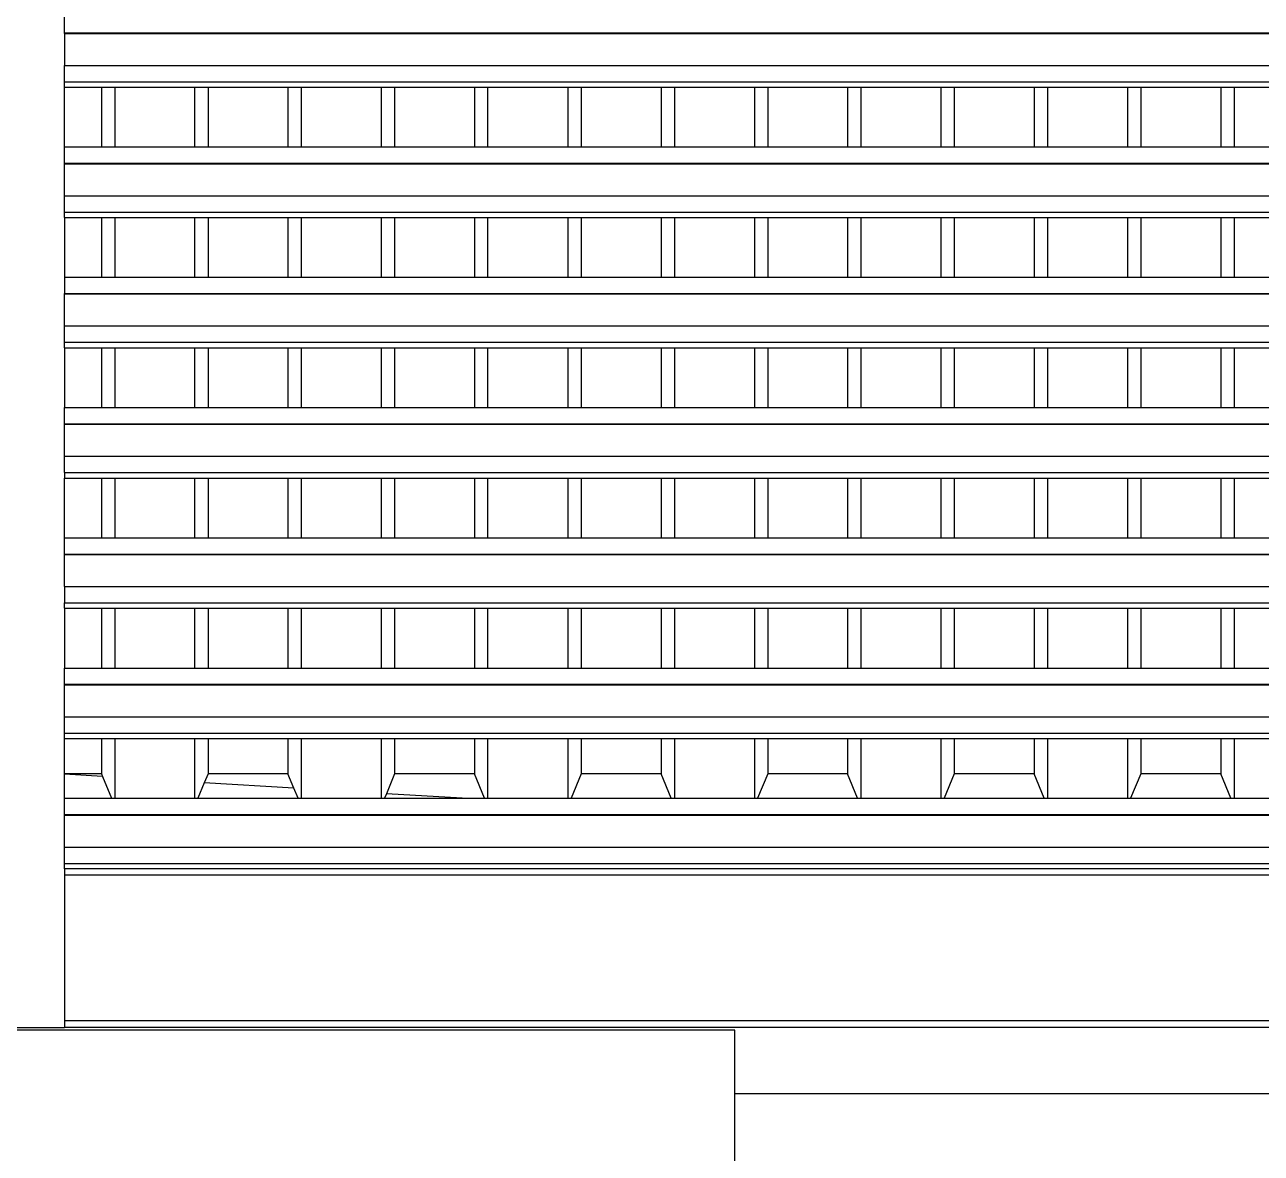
# Model space of a CAD drawing. Extents: x -101 to 101, y -14 to 18.
# Drawn here: x -40.152 to -38.28, y 8.954 to 10.663 of the extents above; entities that cross this region are included whole.
import ezdxf

# ---------------------------------------------------------------- set-up
doc = ezdxf.new("R2010")
doc.units = 0
doc.layers.get('0').update_dxf_attribs({"linetype": 'CONTINUOUS'})

msp = doc.modelspace()

# ---------------------------------------------------------------- linework, layer by layer
for p, q in [((-40.0923, 10.651), (-40.0923, 10.6756)), ((-40.0923, 10.651), (-36.5583, 10.651)), ((-40.0923, 10.6501), (-40.0923, 10.651)), ((-40.0923, 10.6501), (-36.5583, 10.6501)), ((-40.0923, 10.6501), (-40.0923, 10.6016)), ((-40.0923, 10.6016), (-36.5583, 10.6016)), ((-40.0923, 10.577), (-40.0923, 10.6016)), ((-40.0923, 10.577), (-36.5583, 10.577)), ((-40.0923, 10.5688), (-40.0923, 10.577)), ((-40.0923, 10.5688), (-40.0362, 10.5688)), ((-40.0923, 10.4783), (-40.0923, 10.5688)), ((-40.0362, 10.5688), (-40.0362, 10.4783)), ((-40.0362, 10.5688), (-40.016, 10.5688)), ((-40.016, 10.5688), (-40.016, 10.4783)), ((-40.016, 10.5688), (-39.895, 10.5688)), ((-39.895, 10.5688), (-39.895, 10.4783)), ((-39.895, 10.5688), (-39.8748, 10.5688)), ((-39.8748, 10.5688), (-39.8748, 10.4783)), ((-39.8748, 10.5688), (-39.7537, 10.5688)), ((-39.7537, 10.5688), (-39.7537, 10.4783)), ((-39.7537, 10.5688), (-39.7336, 10.5688)), ((-39.7336, 10.5688), (-39.7336, 10.4783)), ((-39.7336, 10.5688), (-39.6125, 10.5688)), ((-39.6125, 10.5688), (-39.6125, 10.4783)), ((-39.6125, 10.5688), (-39.5924, 10.5688)), ((-39.5924, 10.5688), (-39.5924, 10.4783)), ((-39.5924, 10.5688), (-39.4713, 10.5688)), ((-39.4713, 10.5688), (-39.4713, 10.4783)), ((-39.4713, 10.5688), (-39.4512, 10.5688)), ((-39.4512, 10.4783), (-39.4512, 10.5688)), ((-39.4512, 10.5688), (-39.3301, 10.5688)), ((-39.3301, 10.5688), (-39.3301, 10.4783)), ((-39.3301, 10.5688), (-39.31, 10.5688)), ((-39.31, 10.5688), (-39.31, 10.4783)), ((-39.31, 10.5688), (-39.1889, 10.5688)), ((-39.1889, 10.5688), (-39.1889, 10.4783)), ((-39.1889, 10.5688), (-39.1687, 10.5688)), ((-39.1687, 10.5688), (-39.1687, 10.4783)), ((-39.1687, 10.5688), (-39.0477, 10.5688)), ((-39.0477, 10.5688), (-39.0477, 10.4783)), ((-39.0477, 10.5688), (-39.0275, 10.5688)), ((-39.0275, 10.5688), (-39.0275, 10.4783)), ((-39.0275, 10.5688), (-38.9065, 10.5688)), ((-38.9065, 10.5688), (-38.9065, 10.4783)), ((-38.9065, 10.5688), (-38.8863, 10.5688)), ((-38.8863, 10.5688), (-38.8863, 10.4783)), ((-38.8863, 10.5688), (-38.7653, 10.5688)), ((-38.7653, 10.5688), (-38.7653, 10.4783)), ((-38.7653, 10.5688), (-38.7451, 10.5688)), ((-38.7451, 10.5688), (-38.7451, 10.4783)), ((-38.7451, 10.5688), (-38.6241, 10.5688)), ((-38.6241, 10.5688), (-38.6241, 10.4783)), ((-38.6241, 10.5688), (-38.6039, 10.5688)), ((-38.6039, 10.5688), (-38.6039, 10.4783)), ((-38.6039, 10.5688), (-38.4829, 10.5688)), ((-38.4829, 10.5688), (-38.4829, 10.4783)), ((-38.4829, 10.5688), (-38.4627, 10.5688)), ((-38.4627, 10.5688), (-38.4627, 10.4783)), ((-38.4627, 10.5688), (-38.3417, 10.5688)), ((-38.3417, 10.5688), (-38.3417, 10.4783)), ((-38.3417, 10.5688), (-38.3215, 10.5688)), ((-38.3215, 10.5688), (-38.3215, 10.4783)), ((-38.3215, 10.5688), (-38.2005, 10.5688)), ((-40.0923, 10.4783), (-40.0362, 10.4783)), ((-40.0923, 10.4537), (-40.0923, 10.4783)), ((-40.0362, 10.4783), (-40.016, 10.4783)), ((-40.016, 10.4783), (-39.895, 10.4783)), ((-39.895, 10.4783), (-39.8748, 10.4783)), ((-39.8748, 10.4783), (-39.7537, 10.4783)), ((-39.7537, 10.4783), (-39.7336, 10.4783)), ((-39.7336, 10.4783), (-39.6125, 10.4783)), ((-39.6125, 10.4783), (-39.5924, 10.4783)), ((-39.5924, 10.4783), (-39.4713, 10.4783)), ((-39.4713, 10.4783), (-39.4512, 10.4783)), ((-39.4512, 10.4783), (-39.3301, 10.4783)), ((-39.3301, 10.4783), (-39.31, 10.4783)), ((-39.31, 10.4783), (-39.1889, 10.4783)), ((-39.1889, 10.4783), (-39.1687, 10.4783)), ((-39.1687, 10.4783), (-39.0477, 10.4783)), ((-39.0477, 10.4783), (-39.0275, 10.4783)), ((-39.0275, 10.4783), (-38.9065, 10.4783)), ((-38.9065, 10.4783), (-38.8863, 10.4783)), ((-38.8863, 10.4783), (-38.7653, 10.4783)), ((-38.7653, 10.4783), (-38.7451, 10.4783)), ((-38.7451, 10.4783), (-38.6241, 10.4783)), ((-38.6241, 10.4783), (-38.6039, 10.4783)), ((-38.6039, 10.4783), (-38.4829, 10.4783)), ((-38.4829, 10.4783), (-38.4627, 10.4783)), ((-38.4627, 10.4783), (-38.3417, 10.4783)), ((-38.3417, 10.4783), (-38.3215, 10.4783)), ((-38.3215, 10.4783), (-38.2005, 10.4783)), ((-40.0923, 10.4537), (-36.5583, 10.4537)), ((-40.0923, 10.4529), (-40.0923, 10.4537)), ((-40.0923, 10.4529), (-36.5583, 10.4529)), ((-40.0923, 10.4044), (-40.0923, 10.4529)), ((-40.0923, 10.4044), (-36.5583, 10.4044)), ((-40.0923, 10.3797), (-40.0923, 10.4044)), ((-40.0923, 10.3797), (-36.5583, 10.3797)), ((-40.0923, 10.3715), (-40.0923, 10.3797)), ((-40.0923, 10.3715), (-40.0362, 10.3715)), ((-40.0923, 10.3715), (-40.0923, 10.2811)), ((-40.0362, 10.3715), (-40.0362, 10.2811)), ((-40.0362, 10.3715), (-40.016, 10.3715)), ((-40.016, 10.3715), (-40.016, 10.2811)), ((-40.016, 10.3715), (-39.895, 10.3715)), ((-39.895, 10.3715), (-39.895, 10.2811)), ((-39.895, 10.3715), (-39.8748, 10.3715)), ((-39.8748, 10.3715), (-39.8748, 10.2811)), ((-39.8748, 10.3715), (-39.7537, 10.3715)), ((-39.7537, 10.3715), (-39.7537, 10.2811)), ((-39.7537, 10.3715), (-39.7336, 10.3715)), ((-39.7336, 10.3715), (-39.7336, 10.2811)), ((-39.7336, 10.3715), (-39.6125, 10.3715)), ((-39.6125, 10.3715), (-39.6125, 10.2811)), ((-39.6125, 10.3715), (-39.5924, 10.3715)), ((-39.5924, 10.3715), (-39.5924, 10.2811)), ((-39.5924, 10.3715), (-39.4713, 10.3715)), ((-39.4713, 10.3715), (-39.4713, 10.2811)), ((-39.4713, 10.3715), (-39.4512, 10.3715)), ((-39.4512, 10.2811), (-39.4512, 10.3715)), ((-39.4512, 10.3715), (-39.3301, 10.3715)), ((-39.3301, 10.3715), (-39.3301, 10.2811)), ((-39.3301, 10.3715), (-39.31, 10.3715)), ((-39.31, 10.3715), (-39.31, 10.2811)), ((-39.31, 10.3715), (-39.1889, 10.3715)), ((-39.1889, 10.3715), (-39.1889, 10.2811)), ((-39.1889, 10.3715), (-39.1687, 10.3715)), ((-39.1687, 10.3715), (-39.1687, 10.2811)), ((-39.1687, 10.3715), (-39.0477, 10.3715)), ((-39.0477, 10.3715), (-39.0477, 10.2811)), ((-39.0477, 10.3715), (-39.0275, 10.3715)), ((-39.0275, 10.3715), (-39.0275, 10.2811)), ((-39.0275, 10.3715), (-38.9065, 10.3715)), ((-38.9065, 10.3715), (-38.9065, 10.2811)), ((-38.9065, 10.3715), (-38.8863, 10.3715)), ((-38.8863, 10.3715), (-38.8863, 10.2811)), ((-38.8863, 10.3715), (-38.7653, 10.3715)), ((-38.7653, 10.3715), (-38.7653, 10.2811)), ((-38.7653, 10.3715), (-38.7451, 10.3715)), ((-38.7451, 10.3715), (-38.7451, 10.2811)), ((-38.7451, 10.3715), (-38.6241, 10.3715)), ((-38.6241, 10.3715), (-38.6241, 10.2811)), ((-38.6241, 10.3715), (-38.6039, 10.3715)), ((-38.6039, 10.3715), (-38.6039, 10.2811)), ((-38.6039, 10.3715), (-38.4829, 10.3715)), ((-38.4829, 10.3715), (-38.4829, 10.2811)), ((-38.4829, 10.3715), (-38.4627, 10.3715)), ((-38.4627, 10.3715), (-38.4627, 10.2811)), ((-38.4627, 10.3715), (-38.3417, 10.3715)), ((-38.3417, 10.3715), (-38.3417, 10.2811)), ((-38.3417, 10.3715), (-38.3215, 10.3715)), ((-38.3215, 10.3715), (-38.3215, 10.2811)), ((-38.3215, 10.3715), (-38.2005, 10.3715)), ((-40.0923, 10.2811), (-40.0362, 10.2811)), ((-40.0923, 10.2811), (-40.0923, 10.2564)), ((-40.0362, 10.2811), (-40.016, 10.2811)), ((-40.016, 10.2811), (-39.895, 10.2811)), ((-39.895, 10.2811), (-39.8748, 10.2811)), ((-39.8748, 10.2811), (-39.7537, 10.2811)), ((-39.7537, 10.2811), (-39.7336, 10.2811)), ((-39.7336, 10.2811), (-39.6125, 10.2811)), ((-39.6125, 10.2811), (-39.5924, 10.2811)), ((-39.5924, 10.2811), (-39.4713, 10.2811)), ((-39.4713, 10.2811), (-39.4512, 10.2811)), ((-39.4512, 10.2811), (-39.3301, 10.2811)), ((-39.3301, 10.2811), (-39.31, 10.2811)), ((-39.31, 10.2811), (-39.1889, 10.2811)), ((-39.1889, 10.2811), (-39.1687, 10.2811)), ((-39.1687, 10.2811), (-39.0477, 10.2811)), ((-39.0477, 10.2811), (-39.0275, 10.2811)), ((-39.0275, 10.2811), (-38.9065, 10.2811)), ((-38.9065, 10.2811), (-38.8863, 10.2811)), ((-38.8863, 10.2811), (-38.7653, 10.2811)), ((-38.7653, 10.2811), (-38.7451, 10.2811)), ((-38.7451, 10.2811), (-38.6241, 10.2811)), ((-38.6241, 10.2811), (-38.6039, 10.2811)), ((-38.6039, 10.2811), (-38.4829, 10.2811)), ((-38.4829, 10.2811), (-38.4627, 10.2811)), ((-38.4627, 10.2811), (-38.3417, 10.2811)), ((-38.3417, 10.2811), (-38.3215, 10.2811)), ((-38.3215, 10.2811), (-38.2005, 10.2811)), ((-40.0923, 10.2564), (-36.5583, 10.2564)), ((-40.0923, 10.2556), (-40.0923, 10.2564)), ((-40.0923, 10.2556), (-36.5583, 10.2556)), ((-40.0923, 10.2071), (-40.0923, 10.2556)), ((-40.0923, 10.2071), (-36.5583, 10.2071)), ((-40.0923, 10.1824), (-40.0923, 10.2071)), ((-40.0923, 10.1824), (-36.5583, 10.1824)), ((-40.0923, 10.1742), (-40.0923, 10.1824)), ((-40.0923, 10.1742), (-40.0362, 10.1742)), ((-40.0923, 10.1742), (-40.0923, 10.0838)), ((-40.0362, 10.1742), (-40.0362, 10.0838)), ((-40.0362, 10.1742), (-40.016, 10.1742)), ((-40.016, 10.1742), (-40.016, 10.0838)), ((-40.016, 10.1742), (-39.895, 10.1742)), ((-39.895, 10.1742), (-39.895, 10.0838)), ((-39.895, 10.1742), (-39.8748, 10.1742)), ((-39.8748, 10.1742), (-39.8748, 10.0838)), ((-39.8748, 10.1742), (-39.7537, 10.1742)), ((-39.7537, 10.1742), (-39.7537, 10.0838)), ((-39.7537, 10.1742), (-39.7336, 10.1742)), ((-39.7336, 10.1742), (-39.7336, 10.0838)), ((-39.7336, 10.1742), (-39.6125, 10.1742)), ((-39.6125, 10.1742), (-39.6125, 10.0838)), ((-39.6125, 10.1742), (-39.5924, 10.1742)), ((-39.5924, 10.1742), (-39.5924, 10.0838)), ((-39.5924, 10.1742), (-39.4713, 10.1742)), ((-39.4713, 10.1742), (-39.4713, 10.0838)), ((-39.4713, 10.1742), (-39.4512, 10.1742)), ((-39.4512, 10.0838), (-39.4512, 10.1742)), ((-39.4512, 10.1742), (-39.3301, 10.1742)), ((-39.3301, 10.1742), (-39.3301, 10.0838)), ((-39.3301, 10.1742), (-39.31, 10.1742)), ((-39.31, 10.1742), (-39.31, 10.0838)), ((-39.31, 10.1742), (-39.1889, 10.1742)), ((-39.1889, 10.1742), (-39.1889, 10.0838)), ((-39.1889, 10.1742), (-39.1687, 10.1742)), ((-39.1687, 10.1742), (-39.1687, 10.0838)), ((-39.1687, 10.1742), (-39.0477, 10.1742)), ((-39.0477, 10.1742), (-39.0477, 10.0838)), ((-39.0477, 10.1742), (-39.0275, 10.1742)), ((-39.0275, 10.1742), (-39.0275, 10.0838)), ((-39.0275, 10.1742), (-38.9065, 10.1742)), ((-38.9065, 10.1742), (-38.9065, 10.0838)), ((-38.9065, 10.1742), (-38.8863, 10.1742)), ((-38.8863, 10.1742), (-38.8863, 10.0838)), ((-38.8863, 10.1742), (-38.7653, 10.1742)), ((-38.7653, 10.1742), (-38.7653, 10.0838)), ((-38.7653, 10.1742), (-38.7451, 10.1742)), ((-38.7451, 10.1742), (-38.7451, 10.0838)), ((-38.7451, 10.1742), (-38.6241, 10.1742)), ((-38.6241, 10.1742), (-38.6241, 10.0838)), ((-38.6241, 10.1742), (-38.6039, 10.1742)), ((-38.6039, 10.1742), (-38.6039, 10.0838)), ((-38.6039, 10.1742), (-38.4829, 10.1742)), ((-38.4829, 10.1742), (-38.4829, 10.0838)), ((-38.4829, 10.1742), (-38.4627, 10.1742)), ((-38.4627, 10.1742), (-38.4627, 10.0838)), ((-38.4627, 10.1742), (-38.3417, 10.1742)), ((-38.3417, 10.1742), (-38.3417, 10.0838)), ((-38.3417, 10.1742), (-38.3215, 10.1742)), ((-38.3215, 10.1742), (-38.3215, 10.0838)), ((-38.3215, 10.1742), (-38.2005, 10.1742)), ((-40.0923, 10.0838), (-40.0362, 10.0838)), ((-40.0923, 10.0591), (-40.0923, 10.0838)), ((-40.0362, 10.0838), (-40.016, 10.0838)), ((-40.016, 10.0838), (-39.895, 10.0838)), ((-39.895, 10.0838), (-39.8748, 10.0838)), ((-39.8748, 10.0838), (-39.7537, 10.0838)), ((-39.7537, 10.0838), (-39.7336, 10.0838)), ((-39.7336, 10.0838), (-39.6125, 10.0838)), ((-39.6125, 10.0838), (-39.5924, 10.0838)), ((-39.5924, 10.0838), (-39.4713, 10.0838)), ((-39.4713, 10.0838), (-39.4512, 10.0838)), ((-39.4512, 10.0838), (-39.3301, 10.0838)), ((-39.3301, 10.0838), (-39.31, 10.0838)), ((-39.31, 10.0838), (-39.1889, 10.0838)), ((-39.1889, 10.0838), (-39.1687, 10.0838)), ((-39.1687, 10.0838), (-39.0477, 10.0838)), ((-39.0477, 10.0838), (-39.0275, 10.0838)), ((-39.0275, 10.0838), (-38.9065, 10.0838)), ((-38.9065, 10.0838), (-38.8863, 10.0838)), ((-38.8863, 10.0838), (-38.7653, 10.0838)), ((-38.7653, 10.0838), (-38.7451, 10.0838)), ((-38.7451, 10.0838), (-38.6241, 10.0838)), ((-38.6241, 10.0838), (-38.6039, 10.0838)), ((-38.6039, 10.0838), (-38.4829, 10.0838)), ((-38.4829, 10.0838), (-38.4627, 10.0838)), ((-38.4627, 10.0838), (-38.3417, 10.0838)), ((-38.3417, 10.0838), (-38.3215, 10.0838)), ((-38.3215, 10.0838), (-38.2005, 10.0838)), ((-40.0923, 10.0591), (-36.5583, 10.0591)), ((-40.0923, 10.0583), (-40.0923, 10.0591)), ((-40.0923, 10.0583), (-36.5583, 10.0583)), ((-40.0923, 10.0098), (-40.0923, 10.0583)), ((-40.0923, 10.0098), (-36.5583, 10.0098)), ((-40.0923, 9.9851), (-40.0923, 10.0098)), ((-40.0923, 9.9851), (-36.5583, 9.9851)), ((-40.0923, 9.9851), (-40.0923, 9.9769)), ((-40.0923, 9.9769), (-40.0362, 9.9769)), ((-40.0923, 9.8865), (-40.0923, 9.9769)), ((-40.0362, 9.9769), (-40.0362, 9.8865)), ((-40.0362, 9.9769), (-40.016, 9.9769)), ((-40.016, 9.9769), (-40.016, 9.8865)), ((-40.016, 9.9769), (-39.895, 9.9769)), ((-39.895, 9.9769), (-39.895, 9.8865)), ((-39.895, 9.9769), (-39.8748, 9.9769)), ((-39.8748, 9.9769), (-39.8748, 9.8865)), ((-39.8748, 9.9769), (-39.7537, 9.9769)), ((-39.7537, 9.9769), (-39.7537, 9.8865)), ((-39.7537, 9.9769), (-39.7336, 9.9769)), ((-39.7336, 9.9769), (-39.7336, 9.8865)), ((-39.7336, 9.9769), (-39.6125, 9.9769)), ((-39.6125, 9.9769), (-39.6125, 9.8865)), ((-39.6125, 9.9769), (-39.5924, 9.9769)), ((-39.5924, 9.9769), (-39.5924, 9.8865)), ((-39.5924, 9.9769), (-39.4713, 9.9769)), ((-39.4713, 9.9769), (-39.4713, 9.8865)), ((-39.4713, 9.9769), (-39.4512, 9.9769)), ((-39.4512, 9.8865), (-39.4512, 9.9769)), ((-39.4512, 9.9769), (-39.3301, 9.9769)), ((-39.3301, 9.9769), (-39.3301, 9.8865)), ((-39.3301, 9.9769), (-39.31, 9.9769)), ((-39.31, 9.9769), (-39.31, 9.8865)), ((-39.31, 9.9769), (-39.1889, 9.9769)), ((-39.1889, 9.9769), (-39.1889, 9.8865)), ((-39.1889, 9.9769), (-39.1687, 9.9769)), ((-39.1687, 9.9769), (-39.1687, 9.8865)), ((-39.1687, 9.9769), (-39.0477, 9.9769)), ((-39.0477, 9.9769), (-39.0477, 9.8865)), ((-39.0477, 9.9769), (-39.0275, 9.9769)), ((-39.0275, 9.9769), (-39.0275, 9.8865)), ((-39.0275, 9.9769), (-38.9065, 9.9769)), ((-38.9065, 9.9769), (-38.9065, 9.8865)), ((-38.9065, 9.9769), (-38.8863, 9.9769)), ((-38.8863, 9.9769), (-38.8863, 9.8865)), ((-38.8863, 9.9769), (-38.7653, 9.9769)), ((-38.7653, 9.9769), (-38.7653, 9.8865)), ((-38.7653, 9.9769), (-38.7451, 9.9769)), ((-38.7451, 9.9769), (-38.7451, 9.8865)), ((-38.7451, 9.9769), (-38.6241, 9.9769)), ((-38.6241, 9.9769), (-38.6241, 9.8865)), ((-38.6241, 9.9769), (-38.6039, 9.9769)), ((-38.6039, 9.9769), (-38.6039, 9.8865)), ((-38.6039, 9.9769), (-38.4829, 9.9769)), ((-38.4829, 9.9769), (-38.4829, 9.8865)), ((-38.4829, 9.9769), (-38.4627, 9.9769)), ((-38.4627, 9.9769), (-38.4627, 9.8865)), ((-38.4627, 9.9769), (-38.3417, 9.9769)), ((-38.3417, 9.9769), (-38.3417, 9.8865)), ((-38.3417, 9.9769), (-38.3215, 9.9769)), ((-38.3215, 9.9769), (-38.3215, 9.8865)), ((-38.3215, 9.9769), (-38.2005, 9.9769)), ((-40.0923, 9.8865), (-40.0362, 9.8865)), ((-40.0923, 9.8618), (-40.0923, 9.8865)), ((-40.0362, 9.8865), (-40.016, 9.8865)), ((-40.016, 9.8865), (-39.895, 9.8865)), ((-39.895, 9.8865), (-39.8748, 9.8865)), ((-39.8748, 9.8865), (-39.7537, 9.8865)), ((-39.7537, 9.8865), (-39.7336, 9.8865)), ((-39.7336, 9.8865), (-39.6125, 9.8865)), ((-39.6125, 9.8865), (-39.5924, 9.8865)), ((-39.5924, 9.8865), (-39.4713, 9.8865)), ((-39.4713, 9.8865), (-39.4512, 9.8865)), ((-39.4512, 9.8865), (-39.3301, 9.8865)), ((-39.3301, 9.8865), (-39.31, 9.8865)), ((-39.31, 9.8865), (-39.1889, 9.8865)), ((-39.1889, 9.8865), (-39.1687, 9.8865)), ((-39.1687, 9.8865), (-39.0477, 9.8865)), ((-39.0477, 9.8865), (-39.0275, 9.8865)), ((-39.0275, 9.8865), (-38.9065, 9.8865)), ((-38.9065, 9.8865), (-38.8863, 9.8865)), ((-38.8863, 9.8865), (-38.7653, 9.8865)), ((-38.7653, 9.8865), (-38.7451, 9.8865)), ((-38.7451, 9.8865), (-38.6241, 9.8865)), ((-38.6241, 9.8865), (-38.6039, 9.8865)), ((-38.6039, 9.8865), (-38.4829, 9.8865)), ((-38.4829, 9.8865), (-38.4627, 9.8865)), ((-38.4627, 9.8865), (-38.3417, 9.8865)), ((-38.3417, 9.8865), (-38.3215, 9.8865)), ((-38.3215, 9.8865), (-38.2005, 9.8865)), ((-40.0923, 9.8618), (-36.5583, 9.8618)), ((-40.0923, 9.861), (-40.0923, 9.8618)), ((-40.0923, 9.861), (-36.5583, 9.861)), ((-40.0923, 9.8125), (-40.0923, 9.861)), ((-40.0923, 9.8125), (-36.5583, 9.8125)), ((-40.0923, 9.8125), (-40.0923, 9.7879)), ((-40.0923, 9.7879), (-36.5583, 9.7879)), ((-40.0923, 9.7796), (-40.0923, 9.7879)), ((-40.0923, 9.7796), (-40.0362, 9.7796)), ((-40.0923, 9.7796), (-40.0923, 9.6892)), ((-40.0362, 9.7796), (-40.0362, 9.6892)), ((-40.0362, 9.7796), (-40.016, 9.7796)), ((-40.016, 9.7796), (-40.016, 9.6892)), ((-40.016, 9.7796), (-39.895, 9.7796)), ((-39.895, 9.7796), (-39.895, 9.6892)), ((-39.895, 9.7796), (-39.8748, 9.7796)), ((-39.8748, 9.7796), (-39.8748, 9.6892)), ((-39.8748, 9.7796), (-39.7537, 9.7796)), ((-39.7537, 9.7796), (-39.7537, 9.6892)), ((-39.7537, 9.7796), (-39.7336, 9.7796)), ((-39.7336, 9.7796), (-39.7336, 9.6892)), ((-39.7336, 9.7796), (-39.6125, 9.7796)), ((-39.6125, 9.7796), (-39.6125, 9.6892)), ((-39.6125, 9.7796), (-39.5924, 9.7796)), ((-39.5924, 9.7796), (-39.5924, 9.6892)), ((-39.5924, 9.7796), (-39.4713, 9.7796)), ((-39.4713, 9.7796), (-39.4713, 9.6892)), ((-39.4713, 9.7796), (-39.4512, 9.7796)), ((-39.4512, 9.6892), (-39.4512, 9.7796)), ((-39.4512, 9.7796), (-39.3301, 9.7796)), ((-39.3301, 9.7796), (-39.3301, 9.6892)), ((-39.3301, 9.7796), (-39.31, 9.7796)), ((-39.31, 9.7796), (-39.31, 9.6892)), ((-39.31, 9.7796), (-39.1889, 9.7796)), ((-39.1889, 9.7796), (-39.1889, 9.6892)), ((-39.1889, 9.7796), (-39.1687, 9.7796)), ((-39.1687, 9.7796), (-39.1687, 9.6892)), ((-39.1687, 9.7796), (-39.0477, 9.7796)), ((-39.0477, 9.7796), (-39.0477, 9.6892)), ((-39.0477, 9.7796), (-39.0275, 9.7796)), ((-39.0275, 9.7796), (-39.0275, 9.6892)), ((-39.0275, 9.7796), (-38.9065, 9.7796)), ((-38.9065, 9.7796), (-38.9065, 9.6892)), ((-38.9065, 9.7796), (-38.8863, 9.7796)), ((-38.8863, 9.7796), (-38.8863, 9.6892)), ((-38.8863, 9.7796), (-38.7653, 9.7796)), ((-38.7653, 9.7796), (-38.7653, 9.6892)), ((-38.7653, 9.7796), (-38.7451, 9.7796)), ((-38.7451, 9.7796), (-38.7451, 9.6892)), ((-38.7451, 9.7796), (-38.6241, 9.7796)), ((-38.6241, 9.7796), (-38.6241, 9.6892)), ((-38.6241, 9.7796), (-38.6039, 9.7796)), ((-38.6039, 9.7796), (-38.6039, 9.6892)), ((-38.6039, 9.7796), (-38.4829, 9.7796)), ((-38.4829, 9.7796), (-38.4829, 9.6892)), ((-38.4829, 9.7796), (-38.4627, 9.7796)), ((-38.4627, 9.7796), (-38.4627, 9.6892)), ((-38.4627, 9.7796), (-38.3417, 9.7796)), ((-38.3417, 9.7796), (-38.3417, 9.6892)), ((-38.3417, 9.7796), (-38.3215, 9.7796)), ((-38.3215, 9.7796), (-38.3215, 9.6892)), ((-38.3215, 9.7796), (-38.2005, 9.7796)), ((-40.0923, 9.6892), (-40.0362, 9.6892)), ((-40.0923, 9.6646), (-40.0923, 9.6892)), ((-40.0362, 9.6892), (-40.016, 9.6892)), ((-40.016, 9.6892), (-39.895, 9.6892)), ((-39.895, 9.6892), (-39.8748, 9.6892)), ((-39.8748, 9.6892), (-39.7537, 9.6892)), ((-39.7537, 9.6892), (-39.7336, 9.6892)), ((-39.7336, 9.6892), (-39.6125, 9.6892)), ((-39.6125, 9.6892), (-39.5924, 9.6892)), ((-39.5924, 9.6892), (-39.4713, 9.6892)), ((-39.4713, 9.6892), (-39.4512, 9.6892)), ((-39.4512, 9.6892), (-39.3301, 9.6892)), ((-39.3301, 9.6892), (-39.31, 9.6892)), ((-39.31, 9.6892), (-39.1889, 9.6892)), ((-39.1889, 9.6892), (-39.1687, 9.6892)), ((-39.1687, 9.6892), (-39.0477, 9.6892)), ((-39.0477, 9.6892), (-39.0275, 9.6892)), ((-39.0275, 9.6892), (-38.9065, 9.6892)), ((-38.9065, 9.6892), (-38.8863, 9.6892)), ((-38.8863, 9.6892), (-38.7653, 9.6892)), ((-38.7653, 9.6892), (-38.7451, 9.6892)), ((-38.7451, 9.6892), (-38.6241, 9.6892)), ((-38.6241, 9.6892), (-38.6039, 9.6892)), ((-38.6039, 9.6892), (-38.4829, 9.6892)), ((-38.4829, 9.6892), (-38.4627, 9.6892)), ((-38.4627, 9.6892), (-38.3417, 9.6892)), ((-38.3417, 9.6892), (-38.3215, 9.6892)), ((-38.3215, 9.6892), (-38.2005, 9.6892)), ((-40.0923, 9.6646), (-36.5583, 9.6646)), ((-40.0923, 9.6637), (-40.0923, 9.6646)), ((-40.0923, 9.6637), (-36.5583, 9.6637)), ((-40.0923, 9.6152), (-40.0923, 9.6637)), ((-40.0923, 9.6152), (-36.5583, 9.6152)), ((-40.0923, 9.5906), (-40.0923, 9.6152)), ((-40.0923, 9.5906), (-36.5583, 9.5906)), ((-40.0923, 9.5824), (-40.0923, 9.5906)), ((-40.0923, 9.5824), (-40.0362, 9.5824)), ((-40.0923, 9.5292), (-40.0923, 9.5824)), ((-40.0362, 9.5824), (-40.0362, 9.5292)), ((-40.0362, 9.5824), (-40.016, 9.5824)), ((-40.016, 9.5824), (-40.016, 9.4919)), ((-40.016, 9.5824), (-39.895, 9.5824)), ((-39.895, 9.5824), (-39.895, 9.4919)), ((-39.895, 9.5824), (-39.8748, 9.5824)), ((-39.8748, 9.5824), (-39.8748, 9.5292)), ((-39.8748, 9.5824), (-39.7537, 9.5824)), ((-39.7537, 9.5824), (-39.7537, 9.5292)), ((-39.7537, 9.5824), (-39.7336, 9.5824)), ((-39.7336, 9.5824), (-39.7336, 9.4919)), ((-39.7336, 9.5824), (-39.6125, 9.5824)), ((-39.6125, 9.5824), (-39.6125, 9.4919)), ((-39.6125, 9.5824), (-39.5924, 9.5824)), ((-39.5924, 9.5824), (-39.5924, 9.5292)), ((-39.5924, 9.5824), (-39.4713, 9.5824)), ((-39.4713, 9.5824), (-39.4713, 9.5292)), ((-39.4713, 9.5824), (-39.4512, 9.5824)), ((-39.4512, 9.4919), (-39.4512, 9.5824)), ((-39.4512, 9.5824), (-39.3301, 9.5824)), ((-39.3301, 9.5824), (-39.3301, 9.4919)), ((-39.3301, 9.5824), (-39.31, 9.5824)), ((-39.31, 9.5824), (-39.31, 9.5292)), ((-39.31, 9.5824), (-39.1889, 9.5824)), ((-39.1889, 9.5824), (-39.1889, 9.5292)), ((-39.1889, 9.5824), (-39.1687, 9.5824)), ((-39.1687, 9.5824), (-39.1687, 9.4919)), ((-39.1687, 9.5824), (-39.0477, 9.5824)), ((-39.0477, 9.5824), (-39.0477, 9.4919)), ((-39.0477, 9.5824), (-39.0275, 9.5824)), ((-39.0275, 9.5824), (-39.0275, 9.5292)), ((-39.0275, 9.5824), (-38.9065, 9.5824)), ((-38.9065, 9.5824), (-38.9065, 9.5292)), ((-38.9065, 9.5824), (-38.8863, 9.5824)), ((-38.8863, 9.5824), (-38.8863, 9.4919)), ((-38.8863, 9.5824), (-38.7653, 9.5824)), ((-38.7653, 9.5824), (-38.7653, 9.4919)), ((-38.7653, 9.5824), (-38.7451, 9.5824)), ((-38.7451, 9.5824), (-38.7451, 9.5292)), ((-38.7451, 9.5824), (-38.6241, 9.5824)), ((-38.6241, 9.5824), (-38.6241, 9.5292)), ((-38.6241, 9.5824), (-38.6039, 9.5824)), ((-38.6039, 9.5824), (-38.6039, 9.4919)), ((-38.6039, 9.5824), (-38.4829, 9.5824)), ((-38.4829, 9.5824), (-38.4829, 9.4919)), ((-38.4829, 9.5824), (-38.4627, 9.5824)), ((-38.4627, 9.5824), (-38.4627, 9.5292)), ((-38.4627, 9.5824), (-38.3417, 9.5824)), ((-38.3417, 9.5824), (-38.3417, 9.5292)), ((-38.3417, 9.5824), (-38.3215, 9.5824)), ((-38.3215, 9.5824), (-38.3215, 9.4919)), ((-38.3215, 9.5824), (-38.2005, 9.5824)), ((-40.0362, 9.5292), (-40.0923, 9.5292)), ((-40.0923, 9.5284), (-40.0923, 9.5292)), ((-40.0362, 9.5292), (-40.0344, 9.5249)), ((-39.8748, 9.5292), (-39.8804, 9.5156)), ((-39.7537, 9.5292), (-39.8748, 9.5292)), ((-39.7448, 9.5074), (-39.7537, 9.5292)), ((-39.5924, 9.5292), (-39.6048, 9.4989)), ((-39.4713, 9.5292), (-39.5924, 9.5292)), ((-39.4561, 9.4919), (-39.4713, 9.5292)), ((-39.31, 9.5292), (-39.3252, 9.4919)), ((-39.1889, 9.5292), (-39.31, 9.5292)), ((-39.1737, 9.4919), (-39.1889, 9.5292)), ((-39.0275, 9.5292), (-39.0428, 9.4919)), ((-38.9065, 9.5292), (-39.0275, 9.5292)), ((-38.8913, 9.4919), (-38.9065, 9.5292)), ((-38.7451, 9.5292), (-38.7604, 9.4919)), ((-38.6241, 9.5292), (-38.7451, 9.5292)), ((-38.6088, 9.4919), (-38.6241, 9.5292)), ((-38.4627, 9.5292), (-38.478, 9.4919)), ((-38.3417, 9.5292), (-38.4627, 9.5292)), ((-38.3264, 9.4919), (-38.3417, 9.5292)), ((-40.0344, 9.5249), (-40.0923, 9.5284)), ((-40.0923, 9.4919), (-40.0923, 9.5284)), ((-40.0344, 9.5249), (-40.0209, 9.4919)), ((-39.8804, 9.5156), (-39.89, 9.4919)), ((-39.7448, 9.5074), (-39.8804, 9.5156)), ((-40.0923, 9.4919), (-40.0209, 9.4919)), ((-40.0923, 9.4673), (-40.0923, 9.4919)), ((-40.0209, 9.4919), (-40.016, 9.4919)), ((-40.016, 9.4919), (-39.895, 9.4919)), ((-39.895, 9.4919), (-39.89, 9.4919)), ((-39.89, 9.4919), (-39.7385, 9.4919)), ((-39.7385, 9.4919), (-39.7448, 9.5074)), ((-39.7385, 9.4919), (-39.7336, 9.4919)), ((-39.7336, 9.4919), (-39.6125, 9.4919)), ((-39.6125, 9.4919), (-39.6076, 9.4919)), ((-39.6048, 9.4989), (-39.6076, 9.4919)), ((-39.6076, 9.4919), (-39.49, 9.4919)), ((-39.49, 9.4919), (-39.6048, 9.4989)), ((-39.49, 9.4919), (-39.4561, 9.4919)), ((-39.4561, 9.4919), (-39.4512, 9.4919)), ((-39.4512, 9.4919), (-39.3301, 9.4919)), ((-39.3301, 9.4919), (-39.3252, 9.4919)), ((-39.3252, 9.4919), (-39.1737, 9.4919)), ((-39.1737, 9.4919), (-39.1687, 9.4919)), ((-39.1687, 9.4919), (-39.0477, 9.4919)), ((-39.0477, 9.4919), (-39.0428, 9.4919)), ((-39.0428, 9.4919), (-38.8913, 9.4919)), ((-38.8913, 9.4919), (-38.8863, 9.4919)), ((-38.8863, 9.4919), (-38.7653, 9.4919)), ((-38.7653, 9.4919), (-38.7604, 9.4919)), ((-38.7604, 9.4919), (-38.6088, 9.4919)), ((-38.6088, 9.4919), (-38.6039, 9.4919)), ((-38.6039, 9.4919), (-38.4829, 9.4919)), ((-38.4829, 9.4919), (-38.478, 9.4919)), ((-38.478, 9.4919), (-38.3264, 9.4919)), ((-38.3264, 9.4919), (-38.3215, 9.4919)), ((-38.3215, 9.4919), (-38.2005, 9.4919)), ((-40.0923, 9.4673), (-36.5583, 9.4673)), ((-40.0923, 9.4665), (-40.0923, 9.4673)), ((-40.0923, 9.4665), (-36.5583, 9.4665)), ((-40.0923, 9.418), (-40.0923, 9.4665)), ((-40.0923, 9.418), (-36.5583, 9.418)), ((-40.0923, 9.3933), (-40.0923, 9.418)), ((-40.0923, 9.3933), (-36.5583, 9.3933)), ((-40.0923, 9.3851), (-40.0923, 9.3933)), ((-36.5583, 9.3851), (-40.0923, 9.3851)), ((-40.0923, 9.3851), (-40.0923, 9.3753)), ((-36.5583, 9.3753), (-40.0923, 9.3753)), ((-40.0923, 9.3753), (-40.0923, 9.1549)), ((-36.5583, 9.1549), (-40.0923, 9.1549)), ((-40.0923, 9.1549), (-40.0923, 9.1451)), ((-39.0773, 9.1408), (-40.2273, 9.1408)), ((-40.2123, 9.1451), (-40.0923, 9.1451)), ((-36.5583, 9.1451), (-40.0923, 9.1451)), ((-39.0773, 9.0451), (-39.0773, 9.1408)), ((-39.0773, 9.0451), (-37.0773, 9.0451)), ((-39.0773, 7.2059), (-39.0773, 9.0451))]:
    msp.add_line(p, q)

doc.saveas('drawing.dxf')
